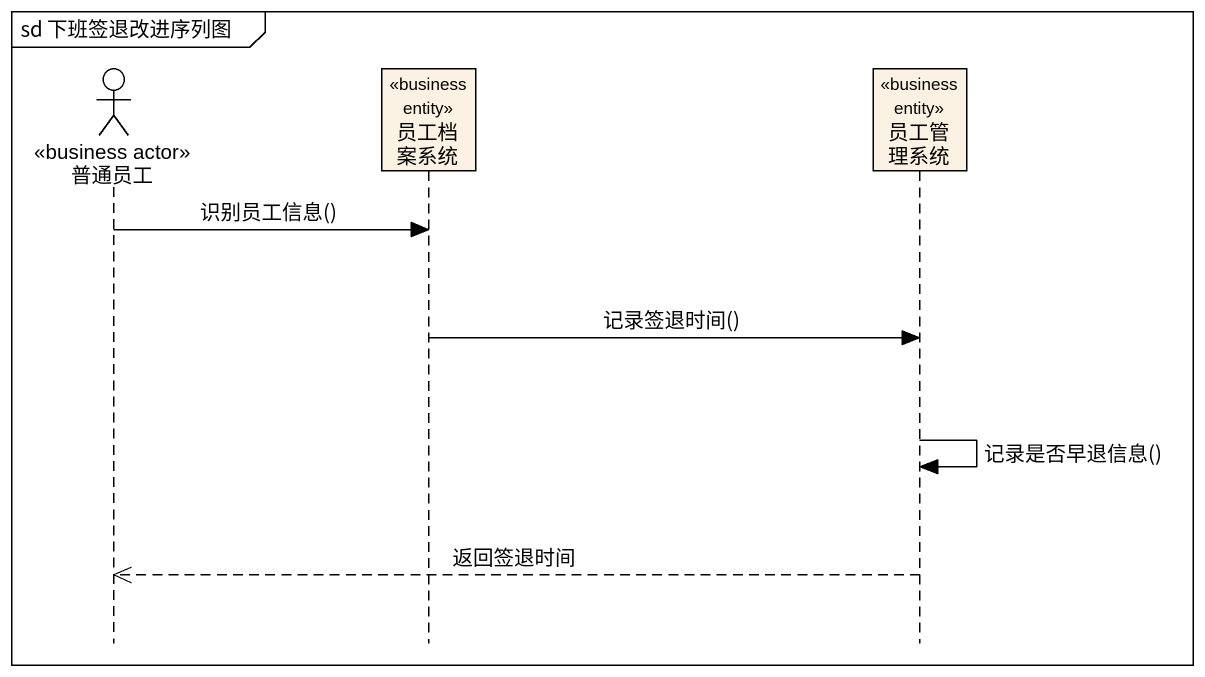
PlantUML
@startuml
mainframe sd 下班签退改进序列图
hide footbox
actor 普通员工 <<business actor>>
participant 员工档案系统 <<business entity>>
participant 员工管理系统 <<business entity>>

普通员工 -> 员工档案系统 : 识别员工信息()
员工档案系统 -> 员工管理系统 : 记录签退时间()
员工管理系统 -> 员工管理系统 : 记录是否早退信息()
员工管理系统 -->> 普通员工 : 返回签退时间
@enduml
